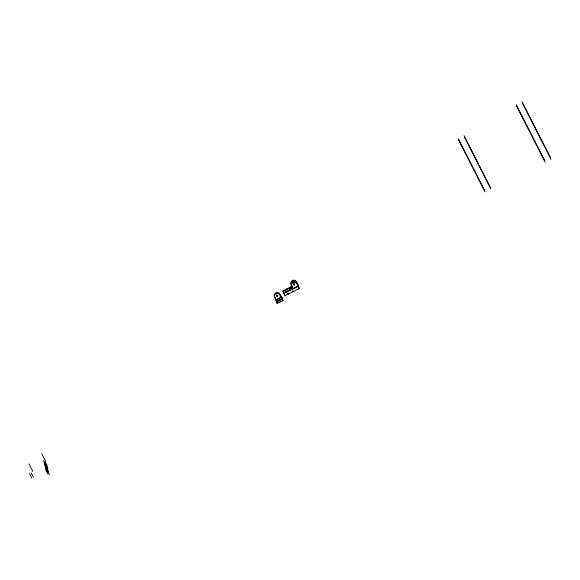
<?xml version="1.0" encoding="UTF-8"?>
<svg xmlns="http://www.w3.org/2000/svg" width="580" height="580" viewBox="0 0 580 580"><rect width="100%" height="100%" fill="white"/><g stroke="black" fill="none" stroke-linecap="round" stroke-linejoin="round"><path stroke-width="0.87" d="M296.547 282.714L298.026 285.969L292.951 288.47C287.586 283.171 296.228 277.602 297.888 285.396M291.501 285.556C290.515 282.554 295.133 280.575 296.692 283.286M293.516 283.874L294.111 284.838L294.676 283.837M276.624 294.865C275.688 296.083 278.327 296.344 277.689 294.974M280.575 301.31L279.843 301.803M294.408 283.903C292.001 286.252 297.011 284.555 293.458 283.932M287.339 294.321L288.862 293.291M292.146 291.675L293.792 291.138L292.907 291.167M299.273 288.651L297.446 283.635L299.273 288.651L284.744 295.814L282.917 290.79L291.798 286.418M289.21 288.274L292.132 286.832L292.567 288.601L285.317 291.943L285.005 290.696L289.21 288.274L289.666 289.333L289.282 289.529M289.594 289.029L292.508 287.586M283.613 293.596L298.142 286.433M275.971 299.657L281.075 297.149L279.56 293.85A2.864 2.777 -13.9 0 0 274.362 296.119L275.971 299.657L274.514 296.743A2.864 2.777 -13.9 0 1 279.719 294.473L281.075 297.149M275.703 300.143L281.539 297.264L281.227 296.017L282.257 297.576L283.004 300.592L277.16 303.47L275.391 298.896M276.276 301.274L282.112 298.395L281.539 297.264M276.493 302.151L282.329 299.28L282.112 298.395M522.036 101.696L550.616 157.782M522.421 103.254L551 159.34M516.2 104.574L544.779 160.66M516.584 106.133L545.164 162.219M464.072 135.684L490.441 187.434M464.457 137.243L490.825 188.993M458.236 138.562L484.604 190.305M458.62 140.121L484.989 191.864M292.487 286.6L292.625 287.173L291.037 283.685A2.864 2.777 -13.9 0 1 296.228 281.416L297.562 284.099M291.428 284.816L291.174 284.258A2.864 2.777 -13.9 0 1 296.373 281.989L297.707 284.671M291.356 284.99L292.951 288.47M292.646 290.899L293.031 291.653M289.289 288.586L289.666 289.333M289.594 289.833L289.978 290.58M287.781 293.299L288.166 294.053M285.005 290.696L285.759 292.175M282.917 290.79L284.048 293.009M282.329 299.28L283.004 300.592M41.76 453.669L45.588 461.187M44.993 461.448L47.292 465.958M45.646 464.101L47.944 468.611M43.485 460.665L47.321 468.176M46.429 467.248L48.727 471.765M44.008 462.753L46.306 467.262M44.479 464.674L46.777 469.184M47.089 469.901L49.38 474.418M45.262 467.828L47.56 472.337M45.733 469.749L48.031 474.259M29 463.877L32.828 471.395M31.247 472.961L33.546 477.471M29.566 473.795L31.864 478.304M296.46 281.931L296.598 282.504M296.779 283.228L296.924 283.801M296.083 282.156L296.228 282.728M295.488 281.728L295.626 282.3M294.792 281.474L294.93 282.047M294.053 281.401L294.19 281.974M293.313 281.525L293.458 282.09M292.632 281.822L292.769 282.395M292.044 282.279L292.189 282.851M291.602 282.873L291.747 283.439M291.327 283.548L291.472 284.12M291.61 285.541L291.747 286.114M291.247 284.272L291.385 284.845M284.222 293.712L284.744 295.814M279.792 294.35L279.944 294.974M276.602 301.208L277.16 303.47M274.615 296.677L274.768 297.301M276.609 295.793C277.494 298.265 278.567 293.958 276.609 295.793M285.976 289.601L286.904 289.181L285.976 289.601M286.513 291.776L287.441 291.356L286.513 291.776M290.841 287.201L291.769 286.781L290.841 287.201M291.377 289.384L292.305 288.963L291.377 289.384M278.683 300.498L279.923 299.94L278.683 300.498"/></g></svg>
